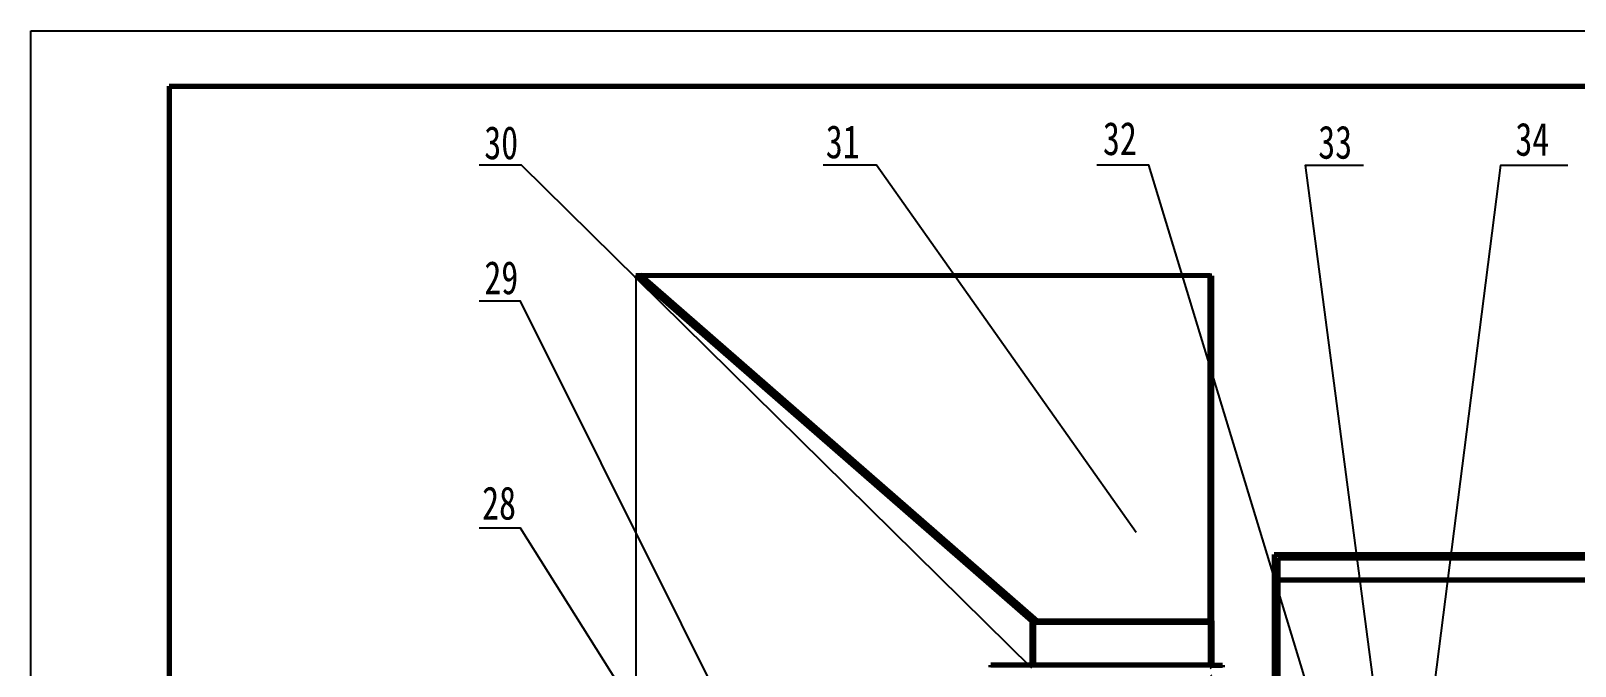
# Model space of a CAD drawing. Extents: x -15160 to 839, y 136 to 1948.
# Drawn here: x -350.2 to -70.8, y 1697.8 to 1812.7 of the extents above; entities that cross this region are included whole.
import ezdxf

# ---------------------------------------------------------------- set-up
doc = ezdxf.new("R2010")
doc.units = 0
for name, color, linetype, lineweight in [('标注层', 3, 'CONTINUOUS', 25), ('粗实线', 7, 'CONTINUOUS', 50), ('细实线', 5, 'CONTINUOUS', 20)]:
    doc.layers.add(name, color=color, linetype=linetype, lineweight=lineweight)
doc.styles.get("Standard").update_dxf_attribs({"font": 'simfang.ttf', "width": 0.75, "height": 5})

msp = doc.modelspace()

# ---------------------------------------------------------------- hatches: boundary and pattern name
at = {"layer": '细实线'}
h = msp.add_hatch(dxfattribs=at)
h.set_pattern_fill('ANSI31', color=256, scale=0.3200000000000001, angle=45, style=0)
h.set_pattern_definition([(90, (-240.7761620245778, 1705.987736647274), (-1.016, 2.131628207280301e-16), [])])
h.paths.add_polyline_path([(-239.8022424102966, 1768.448410339385), (-168.1616894871377, 1705.987736647274), (-169.1355712919983, 1705.987736647274), (-240.7761620245778, 1768.448443303982)])
h = msp.add_hatch(dxfattribs=at)
h.set_pattern_fill('ANSI31', color=256, scale=0.3200000000000001, style=0)
h.set_pattern_definition([(44.99999999999999, (-136.8445459959983, 1705.987736647274), (-0.7184204896855322, 0.7184204896855324), [])])
h.paths.add_polyline_path([(-136.8445459959983, 1768.444914663274), (-136.5245459959983, 1768.444914663274), (-136.5245459959983, 1705.987736647274), (-136.8445459959983, 1705.987736647274)])
h = msp.add_hatch(dxfattribs=at)
h.set_pattern_fill('ANSI31', color=256, scale=0.3200000000000001, style=0)
h.set_pattern_definition([(44.99999999999999, (-136.8445459959983, 1662.852031325792), (-0.7184204896855322, 0.7184204896855324), [])])
h.paths.add_polyline_path([(-136.8445459959983, 1697.628209879274), (-136.5245459959983, 1697.628209879274), (-136.5245459959983, 1679.766026279274), (-125.2718337676726, 1679.766026279274), (-125.2718337676726, 1717.982385647898), (258.7281662323275, 1717.982385647898), (258.7281662323275, 1662.852031325792), (258.0881662323275, 1662.852031325792), (258.0881662323274, 1717.342385647898), (-124.6318337676727, 1717.342385647898), (-124.6318337676727, 1679.126026279274), (-125.2718337676726, 1679.126026279274), (-136.8445459959983, 1679.126026279274)])
h = msp.add_hatch(dxfattribs=at)
h.set_pattern_fill('ANSI31', color=256, scale=0.3200000000000001, style=0)
h.set_pattern_definition([(44.99999999999999, (-169.1355712919984, 1697.948209879274), (-0.7184204896855322, 0.7184204896855324), [])])
h.paths.add_polyline_path([(-136.5245459959983, 1705.987736647274), (-136.8445459959983, 1705.987736647274), (-168.1616894871377, 1705.987736647274), (-169.1355712919984, 1705.987736647274), (-169.1355712919983, 1697.948209879274), (-168.8155712919983, 1697.948209879274), (-168.8155712919982, 1705.667736647274), (-136.8445459959982, 1705.667736647274), (-136.8445459959983, 1697.948209879274), (-136.5245459959983, 1697.948209879274)])

# ---------------------------------------------------------------- linework, layer by layer
at = {"layer": '标注层'}
msp.add_line((-240.7761620245778, 1768.448443303982), (-240.7761620245779, 1354.187437), dxfattribs=at)
msp.add_lwpolyline([(-350.1943198, 1812.7465772), (838.8056802000001, 1812.7465772), (838.8056802000001, 971.7465771999998), (-350.1943198, 971.7465771999998)], close=True, dxfattribs=at)
for points in [[(-169.1355712919983, 1697.42949464842), (-261.4120959057852, 1788.4273065009), (-269.0738287959982, 1788.4273065009)], [(-150.2317198759966, 1721.960867337208), (-197.1926529723721, 1788.4273065009), (-206.8777338, 1788.4273065009)], [(-107.2082180304487, 1654.592550901853), (-147.9663316883696, 1788.4273065009), (-157.3323537, 1788.4273065009)], [(-102.875283079963, 1661.371160476892), (-119.5904288389608, 1788.4273065009), (-109.1116592, 1788.4273065009)], [(-99.26531794303445, 1670.648576018367), (-84.28297805226411, 1788.4273065009), (-72.1497302, 1788.4273065009)], [(-217.8684097464766, 1676.17270395931), (-261.6046470359982, 1763.842172407274), (-269.0738287959982, 1763.842172407274)], [(-221.5575678723241, 1659.070385647898), (-261.6046470359982, 1722.731395159274), (-269.0738287959982, 1722.731395159274)]]:
    msp.add_lwpolyline(points, dxfattribs=at)
at = {"layer": '粗实线', "lineweight": 70}
for p, q in [((-325.1943198, 1802.7465772), (-325.1943198000018, 981.7465771999998)), ((-325.1943198, 1802.7465772), (828.8056802000001, 1802.746577199999)), ((-240.7761620245778, 1768.448443303982), (-169.1355712919983, 1705.987736647274)), ((-240.7761620245778, 1768.448443303982), (-239.8022424102966, 1768.448410339386)), ((-136.8445459959983, 1768.444925494425), (-239.8022424102966, 1768.448410339386)), ((-239.8022424102966, 1768.448410339385), (-168.1616894871377, 1705.987736647274)), ((-136.8445459959983, 1705.987736647274), (-136.8445459959983, 1768.444914663274)), ((-136.8445459959983, 1768.444914663274), (-136.5245459959983, 1768.444914663274)), ((-136.5245459959983, 1705.987736647274), (-136.5245459959983, 1768.444914663274)), ((-125.2718337676726, 1717.982385647898), (-125.2718337676726, 1679.766026279274)), ((-125.2718337676726, 1717.982385647898), (258.7281662323275, 1717.982385647898)), ((258.0881662323274, 1717.342385647898), (-124.6318337676726, 1717.342385647898)), ((-124.6318337676727, 1717.342385647898), (-124.6318337676727, 1679.126026279274)), ((258.0881662323274, 1713.342385647898), (-124.6318337676726, 1713.342385647898)), ((-169.1355712919983, 1705.987736647274), (-169.1355712919983, 1697.948209879274)), ((-169.1355712919983, 1705.987736647274), (-168.1616894871377, 1705.987736647274)), ((-168.8155712919983, 1705.667736647274), (-168.8155712919983, 1697.948209879274)), ((-136.8445459959983, 1705.667736647274), (-168.8155712919983, 1705.667736647274)), ((-168.1616894871377, 1705.987736647274), (-136.8445459959983, 1705.987736647274)), ((-136.8445459959983, 1705.987736647274), (-136.5245459959983, 1705.987736647274)), ((-136.8445459959983, 1705.667736647274), (-136.8445459959983, 1697.948209879274)), ((-136.5245459959983, 1705.987736647274), (-136.5245459959983, 1697.948209879274)), ((-136.8445459959983, 1697.948209879274), (-176.5046615799983, 1697.948209879274)), ((-176.5046615799983, 1697.948209879274), (-176.5046615799983, 1697.628209879274)), ((-136.8445459959983, 1697.948209879274), (-134.5844652119982, 1697.948209879274)), ((-134.5844652119982, 1697.628209879274), (-134.5844652119982, 1697.948209879274))]:
    msp.add_line(p, q, dxfattribs=at)

# ---------------------------------------------------------------- texts
at = {"layer": '标注层', "char_height": 6, "attachment_point": 5}
for s, insert, width in [('{\\Ftxt|c134;30}', (-265.1063132370202, 1792.46857057184), 34.03026518400009), ('{\\Ftxt|c134;31}', (-203.3239161267747, 1792.642470457783), 41.30777760000005), ('{\\Ftxt|c134;32}', (-153.180233863266, 1793.219915044494), 37.90099981990578), ('{\\Ftxt|c134;33}', (-114.233457946247, 1792.566334381473), 27.92426980799996), ('{\\Ftxt|c134;34}', (-78.56062499949132, 1793.099275322897), 28.98191210482335), ('{\\Ftxt|c134;29}', (-265.0845938562653, 1768.042365583115), 42.39661739200005), ('{\\Ftxt|c134;28}', (-265.4920940820284, 1727.253775120682), 45.49850857600003)]:
    msp.add_mtext(s, dxfattribs=dict(at, insert=insert, width=width))

doc.saveas('drawing.dxf')
